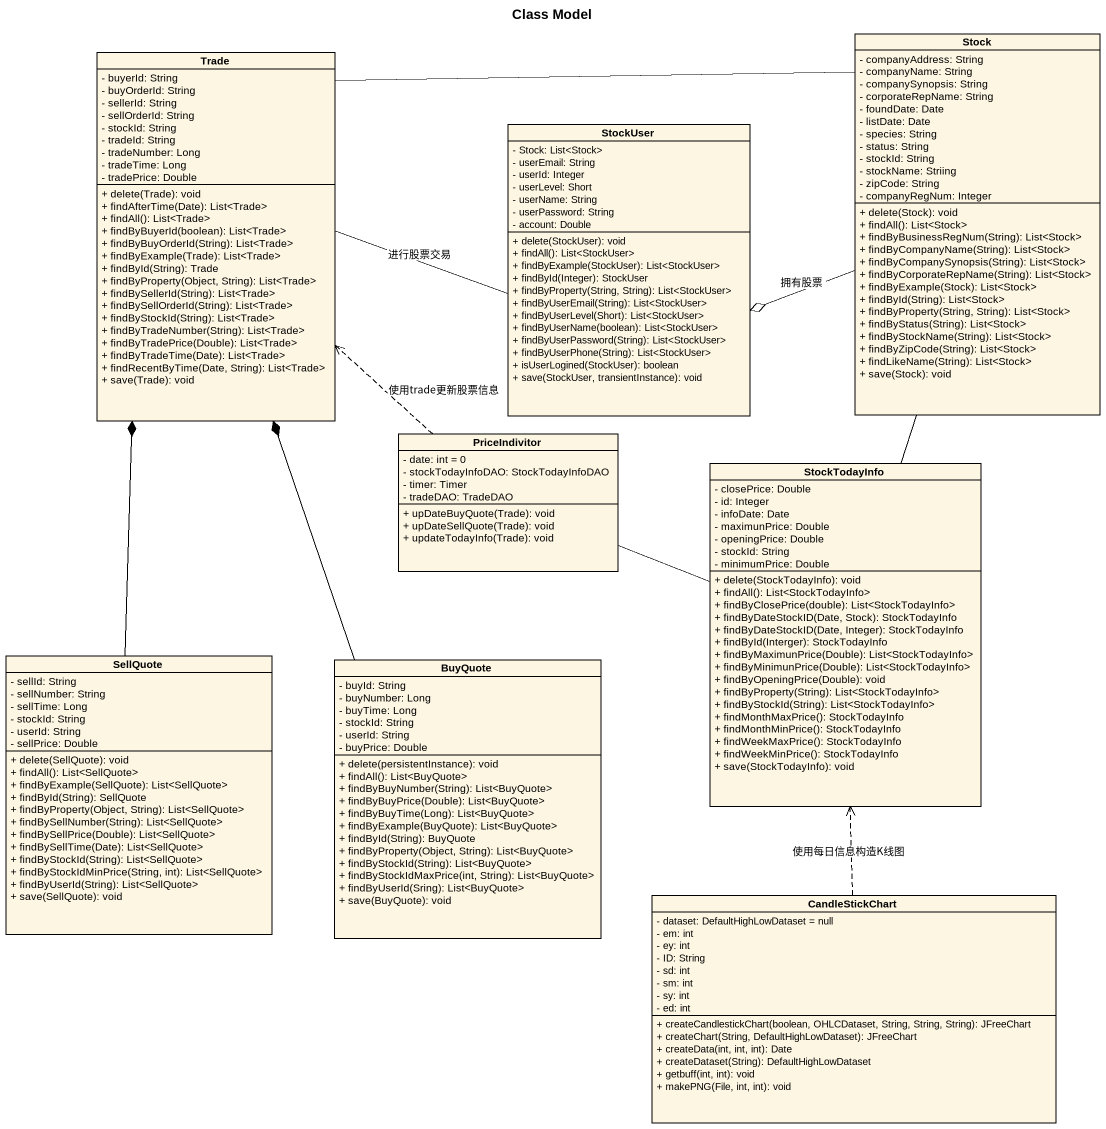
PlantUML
@startuml
title Class Model
hide circle
hide empty members
skinparam classAttributeIconSize 0
class Trade {
  - buyerId: String
  - buyOrderId: String
  - sellerId: String
  - sellOrderId: String
  - stockId: String
  - tradeId: String
  - tradeNumber: Long
  - tradeTime: Long
  - tradePrice: Double
  + delete(Trade): void
  + findAfterTime(Date): List<Trade>
  + findAll(): List<Trade>
  + findByBuyerId(boolean): List<Trade>
  + findByBuyOrderId(String): List<Trade>
  + findByExample(Trade): List<Trade>
  + findById(String): Trade
  + findByProperty(Object, String): List<Trade>
  + findBySellerId(String): List<Trade>
  + findBySellOrderId(String): List<Trade>
  + findByStockId(String): List<Trade>
  + findByTradeNumber(String): List<Trade>
  + findByTradePrice(Double): List<Trade>
  + findByTradeTime(Date): List<Trade>
  + findRecentByTime(Date, String): List<Trade>
  + save(Trade): void
}
class Stock {
  - companyAddress: String
  - companyName: String
  - companySynopsis: String
  - corporateRepName: String
  - foundDate: Date
  - listDate: Date
  - species: String
  - status: String
  - stockId: String
  - stockName: Striing
  - zipCode: String
  - companyRegNum: Integer
  + delete(Stock): void
  + findAll(): List<Stock>
  + findByBusinessRegNum(String): List<Stock>
  + findByCompanyName(String): List<Stock>
  + findByCompanySynopsis(String): List<Stock>
  + findByCorporateRepName(String): List<Stock>
  + findByExample(Stock): List<Stock>
  + findById(String): List<Stock>
  + findByProperty(String, String): List<Stock>
  + findByStatus(String): List<Stock>
  + findByStockName(String): List<Stock>
  + findByZipCode(String): List<Stock>
  + findLikeName(String): List<Stock>
  + save(Stock): void
}
class StockUser {
  - Stock: List<Stock>
  - userEmail: String
  - userId: Integer
  - userLevel: Short
  - userName: String
  - userPassword: String
  - account: Double
  + delete(StockUser): void
  + findAll(): List<StockUser>
  + findByExample(StockUser): List<StockUser>
  + findById(Integer): StockUser
  + findByProperty(String, String): List<StockUser>
  + findByUserEmail(String): List<StockUser>
  + findByUserLevel(Short): List<StockUser>
  + findByUserName(boolean): List<StockUser>
  + findByUserPassword(String): List<StockUser>
  + findByUserPhone(String): List<StockUser>
  + isUserLogined(StockUser): boolean
  + save(StockUser, transientInstance): void
}
class PriceIndivitor {
  - date: int = 0
  - stockTodayInfoDAO: StockTodayInfoDAO
  - timer: Timer
  - tradeDAO: TradeDAO
  + upDateBuyQuote(Trade): void
  + upDateSellQuote(Trade): void
  + updateTodayInfo(Trade): void
}
class StockTodayInfo {
  - closePrice: Double
  - id: Integer
  - infoDate: Date
  - maximunPrice: Double
  - openingPrice: Double
  - stockId: String
  - minimumPrice: Double
  + delete(StockTodayInfo): void
  + findAll(): List<StockTodayInfo>
  + findByClosePrice(double): List<StockTodayInfo>
  + findByDateStockID(Date, Stock): StockTodayInfo
  + findByDateStockID(Date, Integer): StockTodayInfo
  + findById(Interger): StockTodayInfo
  + findByMaximunPrice(Double): List<StockTodayInfo>
  + findByMinimunPrice(Double): List<StockTodayInfo>
  + findByOpeningPrice(Double): void
  + findByProperty(String): List<StockTodayInfo>
  + findByStockId(String): List<StockTodayInfo>
  + findMonthMaxPrice(): StockTodayInfo
  + findMonthMinPrice(): StockTodayInfo
  + findWeekMaxPrice(): StockTodayInfo
  + findWeekMinPrice(): StockTodayInfo
  + save(StockTodayInfo): void
}
class SellQuote {
  - sellId: String
  - sellNumber: String
  - sellTime: Long
  - stockId: String
  - userId: String
  - sellPrice: Double
  + delete(SellQuote): void
  + findAll(): List<SellQuote>
  + findByExample(SellQuote): List<SellQuote>
  + findById(String): SellQuote
  + findByProperty(Object, String): List<SellQuote>
  + findBySellNumber(String): List<SellQuote>
  + findBySellPrice(Double): List<SellQuote>
  + findBySellTime(Date): List<SellQuote>
  + findByStockId(String): List<SellQuote>
  + findByStockIdMinPrice(String, int): List<SellQuote>
  + findByUserId(String): List<SellQuote>
  + save(SellQuote): void
}
class BuyQuote {
  - buyId: String
  - buyNumber: Long
  - buyTime: Long
  - stockId: String
  - userId: String
  - buyPrice: Double
  + delete(persistentInstance): void
  + findAll(): List<BuyQuote>
  + findByBuyNumber(String): List<BuyQuote>
  + findByBuyPrice(Double): List<BuyQuote>
  + findByBuyTime(Long): List<BuyQuote>
  + findByExample(BuyQuote): List<BuyQuote>
  + findById(String): BuyQuote
  + findByProperty(Object, String): List<BuyQuote>
  + findByStockId(String): List<BuyQuote>
  + findByStockIdMaxPrice(int, String): List<BuyQuote>
  + findByUserId(Sring): List<BuyQuote>
  + save(BuyQuote): void
}
class CandleStickChart {
  - dataset: DefaultHighLowDataset = null
  - em: int
  - ey: int
  - ID: String
  - sd: int
  - sm: int
  - sy: int
  - ed: int
  + createCandlestickChart(boolean, OHLCDataset, String, String, String): JFreeChart
  + createChart(String, DefaultHighLowDataset): JFreeChart
  + createData(int, int, int): Date
  + createDataset(String): DefaultHighLowDataset
  + getbuff(int, int): void
  + makePNG(File, int, int): void
}
Stock -left- Trade
Stock -left-o StockUser : 拥有股票
Stock -- StockTodayInfo
StockUser -left- Trade : 进行股票交易
PriceIndivitor .up.> Trade : 使用trade更新股票信息
StockTodayInfo -left- PriceIndivitor
SellQuote -up-* Trade
BuyQuote -up-* Trade
CandleStickChart .up.> StockTodayInfo : 使用每日信息构造K线图
@enduml
